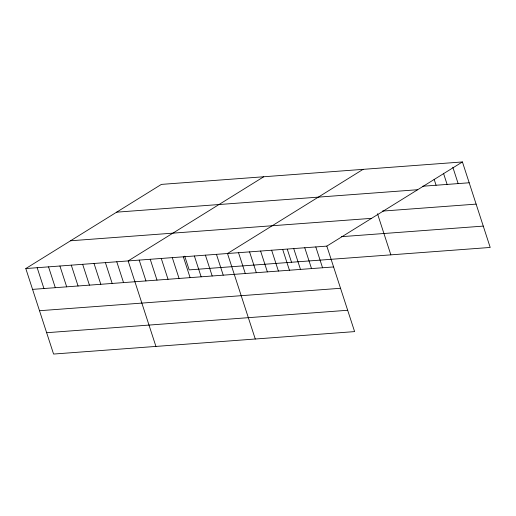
<?xml version="1.0" encoding="UTF-8"?>
<svg xmlns="http://www.w3.org/2000/svg" width="516" height="516" viewBox="0 0 516 516"><rect width="100%" height="100%" fill="white"/><g stroke="black" fill="none" stroke-linecap="round" stroke-linejoin="round"><path stroke-width="0.77" d="M462.42 161.947L326.828 246.113L354.608 331.607L53.58 354.053L25.8 268.552L161.392 184.393L462.42 161.947L490.2 247.448L189.172 269.887L184.709 256.168M263.74 176.762L128.149 260.922L155.929 346.423M363.083 169.351L227.492 253.517L255.272 339.018M422.668 186.244L469.186 182.774M116.648 212.166L417.676 189.72M382.298 211.109L476.12 204.117M70.544 240.779L371.578 218.339M341.353 236.683L483.266 226.105M25.8 268.552L326.828 246.113M32.566 289.379L333.6 266.94M39.5 310.722L340.534 288.283M46.646 332.71L347.674 310.271M452.835 167.236L458.15 183.599M443.489 173.266L447.114 184.425M434.143 179.297L436.072 185.244M377.499 213.721L390.857 254.852M315.792 246.938L322.558 267.765M304.756 247.757L311.522 268.584M293.72 248.583L300.486 269.41M287.309 249.299L291.521 262.257M282.678 249.409L289.444 270.236M271.642 250.228L278.408 271.055M260.606 251.053L267.372 271.88M249.563 251.873L256.336 272.7M238.527 252.698L245.294 273.525M216.456 254.343L223.222 275.17M205.413 255.162L212.179 275.995M194.377 255.988L201.143 276.815M183.341 256.813L190.107 277.64M172.299 257.632L179.071 278.459M161.263 258.458L168.029 279.285M150.227 259.277L156.993 280.104M139.191 260.103L145.957 280.93M116.777 261.773L123.543 282.6M105.406 262.618L112.172 283.445M94.035 263.47L100.801 284.297M82.663 264.315L89.429 285.142M71.292 265.166L78.058 285.993M59.914 266.011L66.687 286.838M48.543 266.862L55.309 287.689M37.171 267.707L43.937 288.534"/></g></svg>
